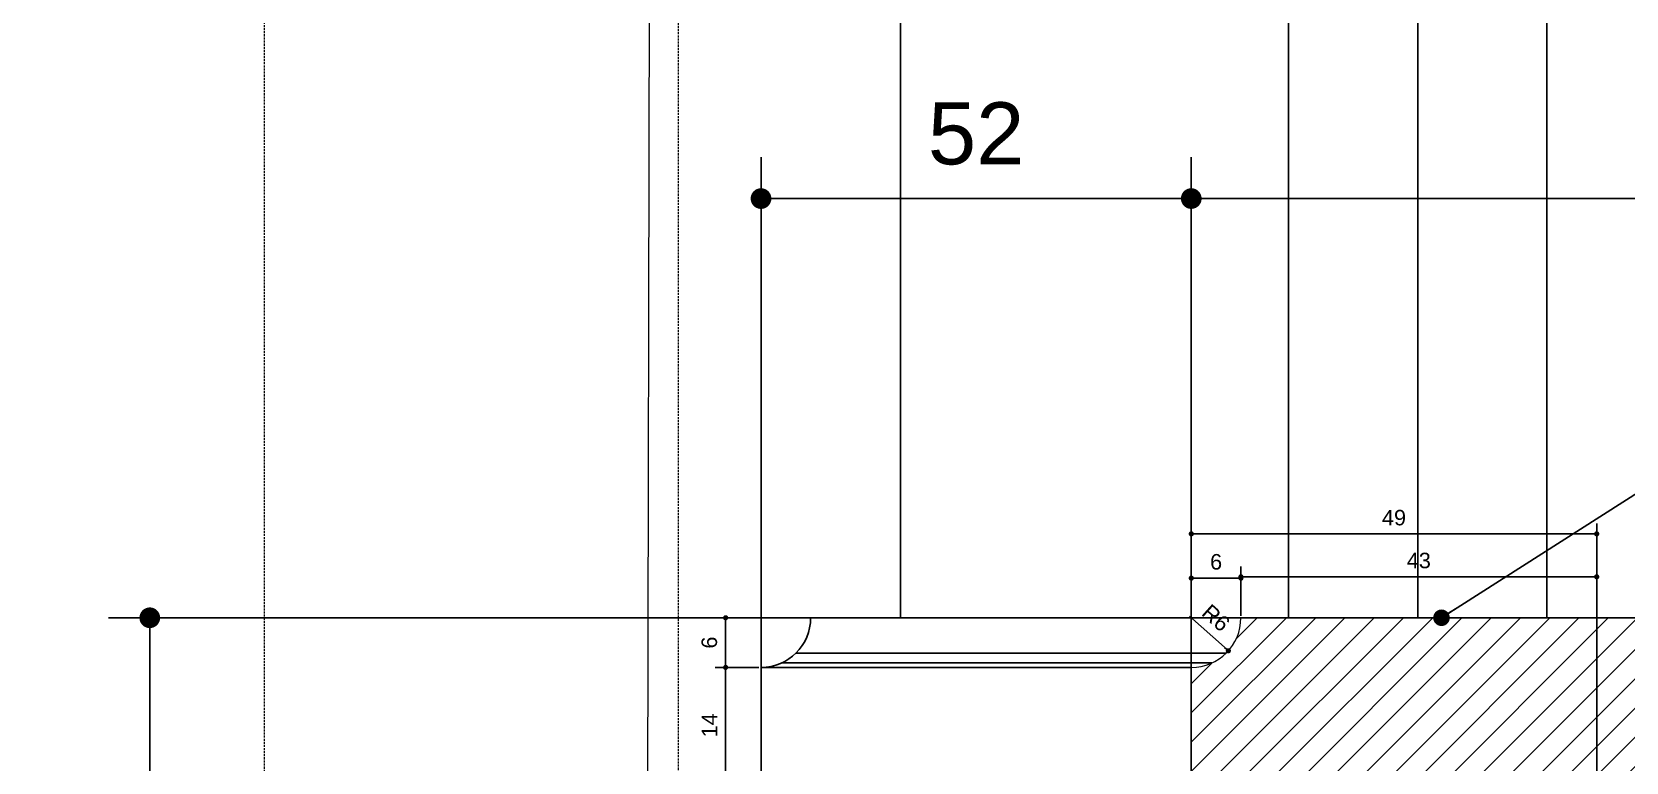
# Model space of a CAD drawing. Header units: inches. Extents: x 274057 to 444617, y 490067 to 635630.
# Drawn here: x 359317 to 359509.7, y 517503.8 to 517592.1 of the extents above; entities that cross this region are included whole.
import ezdxf

# ---------------------------------------------------------------- set-up
doc = ezdxf.new("R2010")
doc.units = ezdxf.units.IN
doc.header["$MEASUREMENT"] = 0
doc.linetypes.add('HIDDEN', pattern=[0.375, 0.25, -0.125])
for name, color, linetype in [('8', 8, 'Continuous'), ('CQ curtains and frames', 252, 'Continuous'), ('CQ PANEL DIMENSION', 1, 'Continuous'), ('CQ SPOT DETAIL DIMENSION', 9, 'Continuous'), ('CQ SPOT DETAILS', 40, 'Continuous'), ('FURNITURE', 252, 'Continuous'), ('gypsum', 31, 'Continuous'), ('menuiserie', 32, 'Continuous')]:
    doc.layers.add(name, color=color, linetype=linetype)
doc.layers.add('CQ Architectural Window', color=8, linetype='HIDDEN', lineweight=18)
doc.layers.add('Marble', color=6, linetype='Continuous', lineweight=0)
doc.styles.get("Standard").update_dxf_attribs({"font": 'arial.ttf'})
doc.dimstyles.new('chester 1.25', dxfattribs={"dimscale": 0.0125, "dimtxt": 150, "dimasz": 50, "dimexe": 100, "dimexo": 20, "dimgap": 80, "dimtad": 1, "dimdec": 0, "dimzin": 0, "dimdsep": 46, "dimtxsty": 'Standard', "dimblk": 'DOT', "dimcen": 100, "dimclrd": 1, "dimclre": 1, "dimclrt": 3, "dimadec": 0, "dimazin": 0, "dimtfac": 1, "dimtdec": 0, "dimtofl": 0, "dimtmove": 0, "dimatfit": 3, "dimfxl": 1, "dimtolj": 1, "dimtzin": 0, "dimlwd": -1, "dimarcsym": 0})
doc.dimstyles.new('chester 15', dxfattribs={"dimscale": 0.15, "dimtxt": 150, "dimasz": 100, "dimexe": 100, "dimexo": 0, "dimgap": 80, "dimtad": 1, "dimdec": 0, "dimzin": 0, "dimdsep": 46, "dimtxsty": 'Standard', "dimblk": 'DOT', "dimcen": 100, "dimclrd": 1, "dimclre": 1, "dimclrt": 3, "dimadec": 0, "dimazin": 0, "dimtfac": 1, "dimtdec": 0, "dimtofl": 0, "dimtmove": 0, "dimatfit": 3, "dimfxl": 1, "dimtolj": 1, "dimtzin": 0, "dimlwd": -1, "dimarcsym": 0})
doc.dimstyles.new('chester 5', dxfattribs={"dimscale": 0.05, "dimtxt": 150, "dimasz": 50, "dimexe": 100, "dimexo": 0, "dimgap": 80, "dimtad": 1, "dimdec": 0, "dimzin": 0, "dimdsep": 46, "dimtxsty": 'Standard', "dimblk": 'DOT', "dimcen": 100, "dimclrd": 1, "dimclre": 1, "dimclrt": 3, "dimadec": 0, "dimazin": 0, "dimtfac": 1, "dimtdec": 0, "dimtofl": 0, "dimtmove": 0, "dimatfit": 3, "dimfxl": 1, "dimtolj": 1, "dimtzin": 0, "dimlwd": -1, "dimarcsym": 0})
doc.dimstyles.get("Standard").update_dxf_attribs({"dimtxt": 0.18, "dimasz": 0.18, "dimexe": 0.18, "dimexo": 0.0625, "dimgap": 0.09, "dimtad": 0, "dimtih": 1, "dimtoh": 1, "dimdec": 4, "dimzin": 0, "dimdsep": 46, "dimtxsty": 'Standard', "dimcen": 0.09, "dimadec": 0, "dimazin": 0, "dimtfac": 1, "dimtdec": 4, "dimtofl": 0, "dimtmove": 0, "dimatfit": 3, "dimfxl": 1, "dimtolj": 1, "dimtzin": 0, "dimarcsym": 0})

# ---------------------------------------------------------------- blocks, each defined once
blk = doc.blocks.new('ff-15 window')
at = {"layer": 'CQ Architectural Window', "elevation": -0.03}
for points in [[(354831.91, 513252.52), (359931.91, 513252.52), (359931.91, 510602.52), (354831.91, 510602.52)], [(359881.91, 513202.52), (358971.91, 513202.52), (358971.91, 510652.52), (359881.91, 510652.52)]]:
    blk.add_lwpolyline(points, close=True, dxfattribs=at)
blk = doc.blocks.new('_Dot')
at = {"color": 0, "linetype": 'ByBlock', "lineweight": -2}
blk.add_line((-0.5, 0), (-1, 0), dxfattribs=at)
at = {"color": 0, "linetype": 'ByBlock', "const_width": 0.5}
blk.add_lwpolyline([(-0.25, 0, 1), (0.25, 0, 1)], format="xyb", close=True, dxfattribs=at)
blk = doc.blocks.new('*D353')
at = {"layer": 'CQ PANEL DIMENSION', "color": 1, "lineweight": -2, "transparency": 16777216}
for p, q in [((359413.14, 519502.61), (358858.81, 519502.61)), ((359395.1, 516399.28), (358858.81, 516399.28))]:
    blk.add_line(p, q, dxfattribs=at)
at = {"layer": 'CQ PANEL DIMENSION', "color": 1, "transparency": 16777216}
blk.add_line((358873.81, 519487.61), (358873.81, 516414.28), dxfattribs=at)
at = {"layer": 'Defpoints', "color": 0, "transparency": 16777216}
for p in [(359413.14, 519502.61, 0), (358873.81, 516399.28), (359395.1, 516399.28, -0.03)]:
    blk.add_point(p, dxfattribs=at)
at = {"layer": 'CQ PANEL DIMENSION', "color": 1, "transparency": 16777216, "xscale": 15, "yscale": 15, "zscale": 15}
for p, rotation in [((358873.81, 519502.61), 90), ((358873.81, 516399.28), 270)]:
    blk.add_blockref('_Dot', p, dxfattribs=dict(at, rotation=rotation))
at = {"layer": 'CQ PANEL DIMENSION', "color": 3, "transparency": 16777216, "insert": (358850.32, 517950.95), "char_height": 22.5, "attachment_point": 5, "rotation": 90}
blk.add_mtext('\\A1;3103', dxfattribs=at)
blk = doc.blocks.new('*D987')
at = {"layer": 'CQ SPOT DETAIL DIMENSION', "color": 1, "lineweight": -2, "transparency": 16777216}
for p, q in [((361667.43, 517501.53), (361667.43, 517532.67)), ((361716.43, 517480.53), (361716.43, 517532.67))]:
    blk.add_line(p, q, dxfattribs=at)
at = {"layer": 'CQ SPOT DETAIL DIMENSION', "color": 1, "transparency": 16777216}
blk.add_line((361715.81, 517531.42), (361668.06, 517531.42), dxfattribs=at)
at = {"layer": 'Defpoints', "color": 0, "transparency": 16777216}
for p in [(361667.43, 517531.42), (361667.43, 517501.28, 0), (361716.43, 517480.28, 0)]:
    blk.add_point(p, dxfattribs=at)
at = {"layer": 'CQ SPOT DETAIL DIMENSION', "color": 1, "transparency": 16777216, "xscale": 0.625, "yscale": 0.625, "zscale": 0.625, "rotation": 180}
blk.add_blockref('_Dot', (361667.43, 517531.42), dxfattribs=at)
at = {"layer": 'CQ SPOT DETAIL DIMENSION', "color": 1, "transparency": 16777216, "xscale": 0.625, "yscale": 0.625, "zscale": 0.625}
blk.add_blockref('_Dot', (361716.43, 517531.42), dxfattribs=at)
at = {"layer": 'CQ SPOT DETAIL DIMENSION', "color": 3, "transparency": 16777216, "insert": (361691.93, 517533.37), "char_height": 1.875, "attachment_point": 5}
blk.add_mtext('\\A1;49', dxfattribs=at)
blk = doc.blocks.new('*D988')
at = {"layer": 'CQ SPOT DETAIL DIMENSION', "color": 1, "lineweight": -2, "transparency": 16777216}
for p, q in [((361667.43, 517521.53), (361667.43, 517527.32)), ((361673.43, 517521.53), (361673.43, 517527.32))]:
    blk.add_line(p, q, dxfattribs=at)
at = {"layer": 'CQ SPOT DETAIL DIMENSION', "color": 1, "transparency": 16777216}
blk.add_line((361668.06, 517526.07), (361672.81, 517526.07), dxfattribs=at)
at = {"layer": 'Defpoints', "color": 0, "transparency": 16777216}
for p in [(361673.43, 517526.07), (361667.43, 517521.28), (361673.43, 517521.28)]:
    blk.add_point(p, dxfattribs=at)
at = {"layer": 'CQ SPOT DETAIL DIMENSION', "color": 1, "transparency": 16777216, "xscale": 0.625, "yscale": 0.625, "zscale": 0.625, "rotation": 180}
blk.add_blockref('_Dot', (361667.43, 517526.07), dxfattribs=at)
at = {"layer": 'CQ SPOT DETAIL DIMENSION', "color": 1, "transparency": 16777216, "xscale": 0.625, "yscale": 0.625, "zscale": 0.625}
blk.add_blockref('_Dot', (361673.43, 517526.07), dxfattribs=at)
at = {"layer": 'CQ SPOT DETAIL DIMENSION', "color": 3, "transparency": 16777216, "insert": (361670.43, 517528.03), "char_height": 1.875, "attachment_point": 5}
blk.add_mtext('\\A1;6', dxfattribs=at)
blk = doc.blocks.new('*D989')
at = {"layer": 'CQ SPOT DETAIL DIMENSION', "color": 1, "lineweight": -2, "transparency": 16777216}
for p, q in [((361673.43, 517521.53), (361673.43, 517527.48)), ((361716.43, 517521.53), (361716.43, 517527.48))]:
    blk.add_line(p, q, dxfattribs=at)
at = {"layer": 'CQ SPOT DETAIL DIMENSION', "color": 1, "transparency": 16777216}
blk.add_line((361674.06, 517526.23), (361715.81, 517526.23), dxfattribs=at)
at = {"layer": 'Defpoints', "color": 0, "transparency": 16777216}
for p in [(361716.43, 517526.23), (361673.43, 517521.28), (361716.43, 517521.28)]:
    blk.add_point(p, dxfattribs=at)
at = {"layer": 'CQ SPOT DETAIL DIMENSION', "color": 1, "transparency": 16777216, "xscale": 0.625, "yscale": 0.625, "zscale": 0.625, "rotation": 180}
blk.add_blockref('_Dot', (361673.43, 517526.23), dxfattribs=at)
at = {"layer": 'CQ SPOT DETAIL DIMENSION', "color": 1, "transparency": 16777216, "xscale": 0.625, "yscale": 0.625, "zscale": 0.625}
blk.add_blockref('_Dot', (361716.43, 517526.23), dxfattribs=at)
at = {"layer": 'CQ SPOT DETAIL DIMENSION', "color": 3, "transparency": 16777216, "insert": (361694.93, 517528.19), "char_height": 1.875, "attachment_point": 5}
blk.add_mtext('\\A1;43', dxfattribs=at)
blk = doc.blocks.new('*D995')
at = {"layer": 'CQ SPOT DETAIL DIMENSION', "color": 1, "transparency": 16777216}
blk.add_line((361667.23, 517521.47), (361671.45, 517517.71), dxfattribs=at)
at = {"layer": 'Defpoints', "color": 0, "transparency": 16777216}
for p in [(361667.43, 517521.28, 0), (361671.91, 517517.29, 0)]:
    blk.add_point(p, dxfattribs=at)
at = {"layer": 'CQ SPOT DETAIL DIMENSION', "color": 1, "transparency": 16777216, "xscale": 0.625, "yscale": 0.625, "zscale": 0.625, "rotation": 318.282219570907}
blk.add_blockref('_Dot', (361671.91, 517517.29), dxfattribs=at)
at = {"layer": 'CQ SPOT DETAIL DIMENSION', "color": 3, "transparency": 16777216, "insert": (361670.41, 517521.26), "char_height": 1.875, "attachment_point": 5, "rotation": 318.2822}
blk.add_mtext('\\A1;R6', dxfattribs=at)
blk = doc.blocks.new('*D997')
at = {"layer": 'CQ SPOT DETAIL DIMENSION', "color": 1, "lineweight": -2, "transparency": 16777216}
for p, q in [((361621.18, 517521.28), (361609.9, 517521.28)), ((361615.18, 517515.28), (361609.9, 517515.28))]:
    blk.add_line(p, q, dxfattribs=at)
at = {"layer": 'CQ SPOT DETAIL DIMENSION', "color": 1, "transparency": 16777216}
blk.add_line((361611.15, 517520.66), (361611.15, 517515.91), dxfattribs=at)
at = {"layer": 'Defpoints', "color": 0, "transparency": 16777216}
for p in [(361621.43, 517521.28), (361611.15, 517515.28), (361615.43, 517515.28)]:
    blk.add_point(p, dxfattribs=at)
at = {"layer": 'CQ SPOT DETAIL DIMENSION', "color": 1, "transparency": 16777216, "xscale": 0.625, "yscale": 0.625, "zscale": 0.625}
for p, rotation in [((361611.15, 517521.28), 90), ((361611.15, 517515.28), 270)]:
    blk.add_blockref('_Dot', p, dxfattribs=dict(at, rotation=rotation))
at = {"layer": 'CQ SPOT DETAIL DIMENSION', "color": 3, "transparency": 16777216, "insert": (361609.19, 517518.28), "char_height": 1.875, "attachment_point": 5, "rotation": 90}
blk.add_mtext('\\A1;6', dxfattribs=at)
blk = doc.blocks.new('*D998')
at = {"layer": 'CQ SPOT DETAIL DIMENSION', "color": 1, "lineweight": -2, "transparency": 16777216}
for p, q in [((361615.18, 517515.28), (361609.9, 517515.28)), ((361615.18, 517501.28), (361609.9, 517501.28))]:
    blk.add_line(p, q, dxfattribs=at)
at = {"layer": 'CQ SPOT DETAIL DIMENSION', "color": 1, "transparency": 16777216}
blk.add_line((361611.15, 517514.66), (361611.15, 517501.91), dxfattribs=at)
at = {"layer": 'Defpoints', "color": 0, "transparency": 16777216}
for p in [(361615.43, 517515.28), (361611.15, 517501.28), (361615.43, 517501.28, 0)]:
    blk.add_point(p, dxfattribs=at)
at = {"layer": 'CQ SPOT DETAIL DIMENSION', "color": 1, "transparency": 16777216, "xscale": 0.625, "yscale": 0.625, "zscale": 0.625}
for p, rotation in [((361611.15, 517515.28), 90), ((361611.15, 517501.28), 270)]:
    blk.add_blockref('_Dot', p, dxfattribs=dict(at, rotation=rotation))
at = {"layer": 'CQ SPOT DETAIL DIMENSION', "color": 3, "transparency": 16777216, "insert": (361609.21, 517508.28), "char_height": 1.875, "attachment_point": 5, "rotation": 90}
blk.add_mtext('\\A1;14', dxfattribs=at)
blk = doc.blocks.new('*D1043')
at = {"layer": 'CQ PANEL DIMENSION', "color": 1, "lineweight": -2, "transparency": 16777216}
for p, q in [((361667.43, 517515.28), (361667.43, 517576.94)), ((362267.43, 517515.28), (362267.43, 517576.94))]:
    blk.add_line(p, q, dxfattribs=at)
at = {"layer": 'CQ PANEL DIMENSION', "color": 1, "transparency": 16777216}
blk.add_line((361669.93, 517571.94), (362264.93, 517571.94), dxfattribs=at)
at = {"layer": 'Defpoints', "color": 0, "transparency": 16777216}
for p in [(362267.43, 517571.94), (361667.43, 517515.28, 0), (362267.43, 517515.28, 0)]:
    blk.add_point(p, dxfattribs=at)
at = {"layer": 'CQ PANEL DIMENSION', "color": 1, "transparency": 16777216, "xscale": 2.5, "yscale": 2.5, "zscale": 2.5, "rotation": 180}
blk.add_blockref('_Dot', (361667.43, 517571.94), dxfattribs=at)
at = {"layer": 'CQ PANEL DIMENSION', "color": 1, "transparency": 16777216, "xscale": 2.5, "yscale": 2.5, "zscale": 2.5}
blk.add_blockref('_Dot', (362267.43, 517571.94), dxfattribs=at)
at = {"layer": 'CQ PANEL DIMENSION', "color": 3, "transparency": 16777216, "insert": (361967.43, 517579.77), "char_height": 7.5, "attachment_point": 5}
blk.add_mtext('\\A1;600', dxfattribs=at)
blk = doc.blocks.new('*D1044')
at = {"layer": 'CQ PANEL DIMENSION', "color": 1, "lineweight": -2, "transparency": 16777216}
for p, q in [((361673.43, 517521.28), (361536.56, 517521.28)), ((361731.43, 517262.03), (361536.56, 517262.03))]:
    blk.add_line(p, q, dxfattribs=at)
at = {"layer": 'CQ PANEL DIMENSION', "color": 1, "transparency": 16777216}
blk.add_line((361541.56, 517518.78), (361541.56, 517264.53), dxfattribs=at)
at = {"layer": 'Defpoints', "color": 0, "transparency": 16777216}
for p in [(361673.43, 517521.28, 0), (361541.56, 517262.03), (361731.43, 517262.03, 0)]:
    blk.add_point(p, dxfattribs=at)
at = {"layer": 'CQ PANEL DIMENSION', "color": 1, "transparency": 16777216, "xscale": 2.5, "yscale": 2.5, "zscale": 2.5}
for p, rotation in [((361541.56, 517521.28), 90), ((361541.56, 517262.03), 270)]:
    blk.add_blockref('_Dot', p, dxfattribs=dict(at, rotation=rotation))
at = {"layer": 'CQ PANEL DIMENSION', "color": 3, "transparency": 16777216, "insert": (361533.73, 517391.66), "char_height": 7.5, "attachment_point": 5, "rotation": 90}
blk.add_mtext('\\A1;259', dxfattribs=at)
blk = doc.blocks.new('*D1041')
at = {"layer": 'CQ PANEL DIMENSION', "color": 1, "lineweight": -2, "transparency": 16777216}
for p, q in [((361615.43, 517515.28), (361615.43, 517576.94)), ((361667.43, 517515.28), (361667.43, 517576.94))]:
    blk.add_line(p, q, dxfattribs=at)
at = {"layer": 'CQ PANEL DIMENSION', "color": 1, "transparency": 16777216}
blk.add_line((361617.93, 517571.94), (361664.93, 517571.94), dxfattribs=at)
at = {"layer": 'Defpoints', "color": 0, "transparency": 16777216}
for p in [(361667.43, 517571.94), (361615.43, 517515.28, 0), (361667.43, 517515.28)]:
    blk.add_point(p, dxfattribs=at)
at = {"layer": 'CQ PANEL DIMENSION', "color": 1, "transparency": 16777216, "xscale": 2.5, "yscale": 2.5, "zscale": 2.5, "rotation": 180}
blk.add_blockref('_Dot', (361615.43, 517571.94), dxfattribs=at)
at = {"layer": 'CQ PANEL DIMENSION', "color": 1, "transparency": 16777216, "xscale": 2.5, "yscale": 2.5, "zscale": 2.5}
blk.add_blockref('_Dot', (361667.43, 517571.94), dxfattribs=at)
at = {"layer": 'CQ PANEL DIMENSION', "color": 3, "transparency": 16777216, "insert": (361641.43, 517579.77), "char_height": 7.5, "attachment_point": 5}
blk.add_mtext('\\A1;52', dxfattribs=at)
blk = doc.blocks.new('emb')
at = {"layer": 'FURNITURE', "color": 40, "lineweight": 0, "ltscale": 1000}
for points in [[(44383.36, -14072.03, 0), (44390.37, -14065.73, 0), (44401.8, -14057.85, 0), (44404.48, -14056.82, 0), (44408.42, -14053.41, 0), (44408.6, -14051.59, 0), (44405.46, -14057.13, 0), (44394, -14059.75, 0), (44391.23, -14066.9, 0), (44387.35, -14067.07, 0), (44384.06, -14067.53, 0), (44381.92, -14069.42, 0), (44382.05, -14071.24, 0), (44383.36, -14072.03, 0)], [(44376.61, -14078.75, 0), (44383.62, -14072.45, 0), (44395.05, -14064.57, 0), (44397.74, -14063.54, 0), (44401.68, -14060.14, 0), (44401.85, -14058.31, 0), (44398.71, -14063.86, 0), (44387.25, -14066.48, 0), (44384.48, -14073.62, 0), (44380.61, -14073.79, 0), (44377.31, -14074.25, 0), (44375.18, -14076.14, 0), (44375.3, -14077.96, 0), (44376.61, -14078.75, 0)]]:
    blk.add_spline(points, degree=3, dxfattribs=at)
blk = doc.blocks.new('curtain')
at = {"layer": 'FURNITURE', "lineweight": 0, "elevation": 0}
blk.add_lwpolyline([(3372.04, -4.16), (3378.48, 2875.9)], dxfattribs=at)
at = {"layer": 'FURNITURE', "lineweight": 0}
blk.add_open_spline([(2672.32, 2875.9, 0), (2690.58, 1923.41, 0), (2698.83, 1609.12, 0), (2794.19, 1307.61, 0), (2958.55, 1121.33, 0), (3145.34, 1060.28, 0), (3268.74, 1135.05, 0), (3363.98, 1248.37, 0), (3307.11, 1175.69, 0), (3216.09, 1085.76, 0), (3060.67, 1056, 0), (2883.75, 1129.82, 0), (2748.18, 1288.07, 0), (2631.14, 1680.83, 0), (2609.98, 2330.31, 0), (2592.41, 2875.9, 0)], degree=3, knots=[276.503384, 276.503384, 276.503384, 276.503384, 756.841523, 881.937441, 1071.680382, 1208.200709, 1265.782785, 1265.782785, 1265.782785, 1339.153287, 1461.665571, 1598.185898, 1787.928839, 1913.024757, 2402.86302, 2402.86302, 2402.86302, 2402.86302], dxfattribs=at)
at = {"layer": 'gypsum', "color": 1}
blk.add_blockref('emb', (-41096.34, 15239.85, 0), dxfattribs=at)
blk = doc.blocks.new('*D791')
at = {"layer": 'CQ PANEL DIMENSION', "color": 1, "lineweight": -2, "transparency": 16777216}
for p, q in [((358368.71, 517284.78), (358368.71, 517646.78)), ((360075.1, 517284.78), (360075.1, 517646.78))]:
    blk.add_line(p, q, dxfattribs=at)
at = {"layer": 'CQ PANEL DIMENSION', "color": 1, "transparency": 16777216}
blk.add_line((358383.71, 517631.78), (360060.1, 517631.78), dxfattribs=at)
at = {"layer": 'Defpoints', "color": 0, "transparency": 16777216}
for p in [(360075.1, 517631.78), (358368.71, 517284.78, -0.03), (360075.1, 517284.78, 0)]:
    blk.add_point(p, dxfattribs=at)
at = {"layer": 'CQ PANEL DIMENSION', "color": 1, "transparency": 16777216, "xscale": 15, "yscale": 15, "zscale": 15, "rotation": 180}
blk.add_blockref('_Dot', (358368.71, 517631.78), dxfattribs=at)
at = {"layer": 'CQ PANEL DIMENSION', "color": 1, "transparency": 16777216, "xscale": 15, "yscale": 15, "zscale": 15}
blk.add_blockref('_Dot', (360075.1, 517631.78), dxfattribs=at)
at = {"layer": 'CQ PANEL DIMENSION', "color": 3, "transparency": 16777216, "insert": (359221.9, 517655.27), "char_height": 22.5, "attachment_point": 5}
blk.add_mtext('\\A1;1706', dxfattribs=at)
blk = doc.blocks.new('tv cabinet fireplace')
at = {"layer": '8'}
h = blk.add_hatch(dxfattribs=at)
h.set_pattern_fill('ANSI31', color=256, scale=20)
h.set_pattern_definition([(45, (148243.981, 586943.8055), (-1.767766953, 1.767766953), [])])
edge = h.paths.add_edge_path()
edge.add_line((362267.43, 517521.28), (361673.43, 517521.28))
edge.add_arc((361667.43, 517521.28), 6, -90, 0, ccw=False)
edge.add_line((361667.43, 517515.28), (361667.43, 517501.28))
edge.add_line((361667.43, 517501.28), (362267.43, 517501.28))
edge.add_line((362267.43, 517501.28), (362267.43, 517521.28))
edge = h.paths.add_edge_path()
edge.add_line((362267.43, 517501.28), (361677.43, 517501.28))
edge.add_line((361677.43, 517501.28), (361677.43, 517495.28))
edge.add_arc((361677.43, 517481.28), 14, 0, 90, ccw=False)
edge.add_line((361691.43, 517481.28), (362267.43, 517481.28))
edge.add_line((362267.43, 517481.28), (362267.43, 517501.28))
h.paths.add_polyline_path([(361716.43, 517480.28), (361696.43, 517480.28), (361696.43, 517350.28), (361716.43, 517350.28)])
edge = h.paths.add_edge_path()
edge.add_line((362267.43, 517349.28), (361688.93, 517349.28))
edge.add_arc((361688.93, 517341.78), 7.5, 90, 270)
edge.add_line((361688.93, 517334.28), (361690.43, 517334.28))
edge.add_line((361690.43, 517334.28), (361690.43, 517329.28))
edge.add_line((361690.43, 517329.28), (362085.44, 517329.28))
edge.add_line((362085.44, 517329.28), (362085.44, 517329.28))
edge.add_line((362085.44, 517329.28), (362110.43, 517329.28))
edge.add_line((362110.43, 517329.28), (362267.43, 517329.28))
edge.add_line((362267.43, 517329.28), (362267.43, 517349.28))
at = {"layer": 'Marble'}
blk.add_line((361667.43, 517515.28, 0.09), (361667.43, 517501.28, 0.09), dxfattribs=at)
blk.add_arc((361667.43, 517521.28, 0.09), 6, 270, 0, dxfattribs=at)
at = {"layer": 'menuiserie', "ltscale": 2}
for p, q in [((361621.43, 517521.28, 0.09), (361673.43, 517521.28, 0.09)), ((361617.91, 517515.82, 0.09), (361669.91, 517515.82, 0.09)), ((361619.64, 517517, 0.09), (361671.64, 517517, 0.09)), ((361615.43, 517515.28, 0.09), (361615.43, 517501.28, 0.09)), ((361615.43, 517515.28, 0.09), (361667.43, 517515.28, 0.09))]:
    blk.add_line(p, q, dxfattribs=at)
at = {"layer": 'menuiserie', "color": 6, "ltscale": 2}
blk.add_line((361673.43, 517521.28, 0.09), (362267.43, 517521.28, 0.09), dxfattribs=at)
at = {"layer": 'menuiserie', "ltscale": 2}
blk.add_arc((361615.43, 517521.28, 0.09), 6, 270, 0, dxfattribs=at)
at = {"layer": 'CQ PANEL DIMENSION'}
for base, p1, p2, picture, middle in [((361667.43, 517571.94, 0.09), (361615.43, 517515.28, 0.09), (361667.43, 517515.28, 0.09), '*D1041', (361641.43, 517579.77, 0.09)), ((362267.43, 517571.94, 0.09), (361667.43, 517515.28, 0.09), (362267.43, 517515.28, 0.09), '*D1043', (361967.43, 517579.77, 0.09))]:
    dim = blk.add_linear_dim(base=base, p1=p1, p2=p2, dimstyle='chester 5', override={"dimtmove": 1}, dxfattribs=at)
    dim.commit()
    dim.dimension.update_dxf_attribs({"geometry": picture, "text_midpoint": middle})
dim = blk.add_linear_dim(base=(361541.56, 517262.03, 0.09), p1=(361673.43, 517521.28, 0.09), p2=(361731.43, 517262.03, 0.09), angle=90, dimstyle='chester 5', override={"dimtmove": 1}, dxfattribs=at)
dim.commit()
dim.dimension.update_dxf_attribs({"geometry": '*D1044', "text_midpoint": (361533.73, 517391.66, 0.09)})
at = {"layer": 'CQ SPOT DETAIL DIMENSION', "color": 6}
for base, p1, p2, picture, middle in [((361667.43, 517531.42, 0.09), (361716.43, 517480.28, 0.09), (361667.43, 517501.28, 0.09), '*D987', (361691.93, 517533.37, 0.09)), ((361673.43, 517526.07, 0.09), (361667.43, 517521.28, 0.09), (361673.43, 517521.28, 0.09), '*D988', (361670.43, 517528.03, 0.09))]:
    dim = blk.add_linear_dim(base=base, p1=p1, p2=p2, dimstyle='chester 1.25', dxfattribs=at)
    dim.commit()
    dim.dimension.update_dxf_attribs({"geometry": picture, "text_midpoint": middle})
dim = blk.add_linear_dim(base=(361716.43, 517526.23, 0.09), p1=(361673.43, 517521.28, 0.09), p2=(361716.43, 517521.28, 0.09), dimstyle='chester 1.25', override={"dimtmove": 1}, dxfattribs=at)
dim.commit()
dim.dimension.update_dxf_attribs({"geometry": '*D989', "text_midpoint": (361694.93, 517528.19, 0.09)})
dim = blk.add_linear_dim(base=(361611.15, 517515.28, 0.09), p1=(361621.43, 517521.28, 0.09), p2=(361615.43, 517515.28, 0.09), angle=90, dimstyle='chester 1.25', dxfattribs=at)
dim.commit()
dim.dimension.update_dxf_attribs({"geometry": '*D997', "text_midpoint": (361609.19, 517518.28, 0.09)})
dim = blk.add_radius_dim(center=(361667.43, 517521.28, 0.09), mpoint=(361671.91, 517517.29, 0.09), dimstyle='chester 1.25', dxfattribs=at)
dim.commit()
dim.dimension.update_dxf_attribs({"geometry": '*D995', "text_midpoint": (361669.11, 517519.79, 0.09), "dimtype": 132})
dim = blk.add_linear_dim(base=(361611.15, 517501.28, 0.09), p1=(361615.43, 517515.28, 0.09), p2=(361615.43, 517501.28, 0.09), angle=90, dimstyle='chester 1.25', override={"dimtmove": 1}, dxfattribs=at)
dim.commit()
dim.dimension.update_dxf_attribs({"geometry": '*D998', "text_midpoint": (361609.21, 517508.28, 0.09)})

msp = doc.modelspace()

# ---------------------------------------------------------------- hatches: boundary and pattern name
at = {"layer": 'CQ curtains and frames', "linetype": 'ByBlock', "ltscale": 200}
h = msp.add_hatch(dxfattribs=at)
h.set_pattern_fill('PLASTI,_O', color=256, scale=500, angle=90)
h.set_pattern_definition([(90, (0, 0), (-125, 8e-15), []), (90, (-15.62, 1e-15), (-125, 8e-15), []), (90, (-31.25, 2e-15), (-125, 8e-15), []), (90, (-78.12, 5e-15), (-125, 8e-15), [])])
edge = h.paths.add_edge_path()
edge.add_line((359636.1, 517521.28), (359636.1, 519159.24))
edge.add_line((359636.1, 519159.24), (359615.1, 519189.24))
edge.add_line((359615.1, 519189.24), (359611.1, 519259.37))
edge.add_line((359611.1, 519259.37), (359625.1, 519279.41))
edge.add_line((359625.1, 519279.41), (359625.1, 519299.28))
edge.add_line((359625.1, 519299.28), (354065.1, 519299.34))
edge.add_line((354065.1, 519299.34), (354065.1, 519279.41))
edge.add_line((354065.1, 519279.41), (354069.1, 519279.41))
edge.add_line((354069.1, 519279.41), (354070.27, 519276.58))
edge.add_line((354070.27, 519276.58), (354073.1, 519275.41))
edge.add_line((354073.1, 519275.41), (354073.1, 519272.41))
edge.add_arc((354073.1, 519269.41), 3, 0, 90, ccw=False)
edge.add_line((354076.1, 519269.41), (354079.1, 519269.41))
edge.add_line((354079.1, 519269.41), (354079.1, 519229.24))
edge.add_line((354079.1, 519229.24), (354076.1, 519229.24))
edge.add_arc((354073.1, 519229.24), 3, 270, 360, ccw=False)
edge.add_line((354073.1, 519226.24), (354073.1, 519223.24))
edge.add_arc((354073.1, 519219.24), 4, 90, 180)
edge.add_line((354069.1, 519219.24), (354065.1, 519219.24))
edge.add_line((354065.1, 519219.24), (354065.1, 519199.24))
edge.add_line((354065.1, 519199.24), (354068.1, 519199.24))
edge.add_arc((354071.1, 519199.24), 3, 180, 270)
edge.add_line((354071.1, 519196.24), (354071.1, 519193.24))
edge.add_arc((354071.1, 519189.24), 4, -90, 90, ccw=False)
edge.add_line((354071.1, 519185.24), (354071.1, 519182.24))
edge.add_arc((354071.1, 519179.24), 3, 90, 180)
edge.add_line((354068.1, 519179.24), (354065.1, 519179.24))
edge.add_line((354065.1, 519179.24), (354065.1, 519157.92))
edge.add_line((354065.1, 519157.92), (354052.04, 519157.92))
edge.add_line((354052.04, 519157.92), (354069.17, 516514.31))
edge.add_line((354069.17, 516514.31), (354295.1, 516514.25))
edge.add_line((354295.1, 516514.25), (354295.1, 519049.28))
edge.add_line((354295.1, 519049.28), (359395.1, 519049.28))
edge.add_line((359395.1, 519049.28), (359394.66, 517521.28))
edge.add_line((359394.66, 517521.28), (359636.1, 517521.42))

# ---------------------------------------------------------------- block references
at = {"layer": 'CQ curtains and frames'}
for name, p in [('curtain', (356016.95, 516423.44, 0)), ('ff-15 window', (-536.81, 5796.77, 0))]:
    msp.add_blockref(name, p, dxfattribs=at)
at = {"layer": 'CQ PANEL DIMENSION'}
msp.add_blockref('tv cabinet fireplace', (-2210.33, 0, -0.09), dxfattribs=at)

# ---------------------------------------------------------------- dimensions: what is measured, and where the dimension line sits
dim = msp.add_linear_dim(base=(358873.81, 516399.28), p1=(359413.14, 519502.61, 0), p2=(359395.1, 516399.28, -0.03), angle=90, dimstyle='chester 15', dxfattribs=at)
dim.commit()
dim.dimension.update_dxf_attribs({"geometry": '*D353', "text_midpoint": (358850.32, 517950.95)})
dim = msp.add_linear_dim(base=(360075.1, 517631.78), p1=(358368.71, 517284.78, -0.03), p2=(360075.1, 517284.78, 0), dimstyle='chester 15', dxfattribs=at)
dim.commit()
dim.dimension.update_dxf_attribs({"geometry": '*D791', "text_midpoint": (359221.9, 517655.27)})

# ---------------------------------------------------------------- leaders
at = {"layer": 'CQ SPOT DETAILS', "color": 1}
msp.add_leader([(359487.34, 517521.28), (359514.05, 517538.32), (359529.59, 517538.32)], dimstyle='Standard', override={"dimasz": 2, "dimldrblk": 'Dot', "dimfxl": 0.1, "dimarcsym": 2}, dxfattribs=at)

doc.saveas('drawing.dxf')
